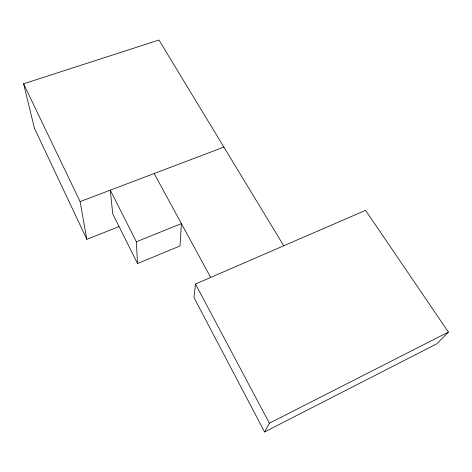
<?xml version="1.0" encoding="UTF-8"?>
<svg xmlns="http://www.w3.org/2000/svg" width="472" height="472" viewBox="0 0 472 472"><rect width="100%" height="100%" fill="white"/><g stroke="black" fill="none" stroke-linecap="round" stroke-linejoin="round"><path stroke-width="0.71" d="M195.479 284.014L193.951 297.502L264.574 431.968L436.895 343.769L448.4 332.082L365.576 210.335L195.479 284.014L269.394 423.201L264.574 431.968M269.394 423.201L448.4 332.082M137.494 263.547L180.003 245.947L181.384 223.575L136.373 241.794L137.494 263.547L112.778 213.981L110.271 190.163L136.373 241.794M283.749 245.776L158.946 40.031L23.6 83.809L34.415 128.207L86.836 239.333L119.003 226.613M86.836 239.333L80.098 201.603L223.887 147.099M154.167 173.525L210.671 277.436M23.6 83.809L80.098 201.603"/></g></svg>
